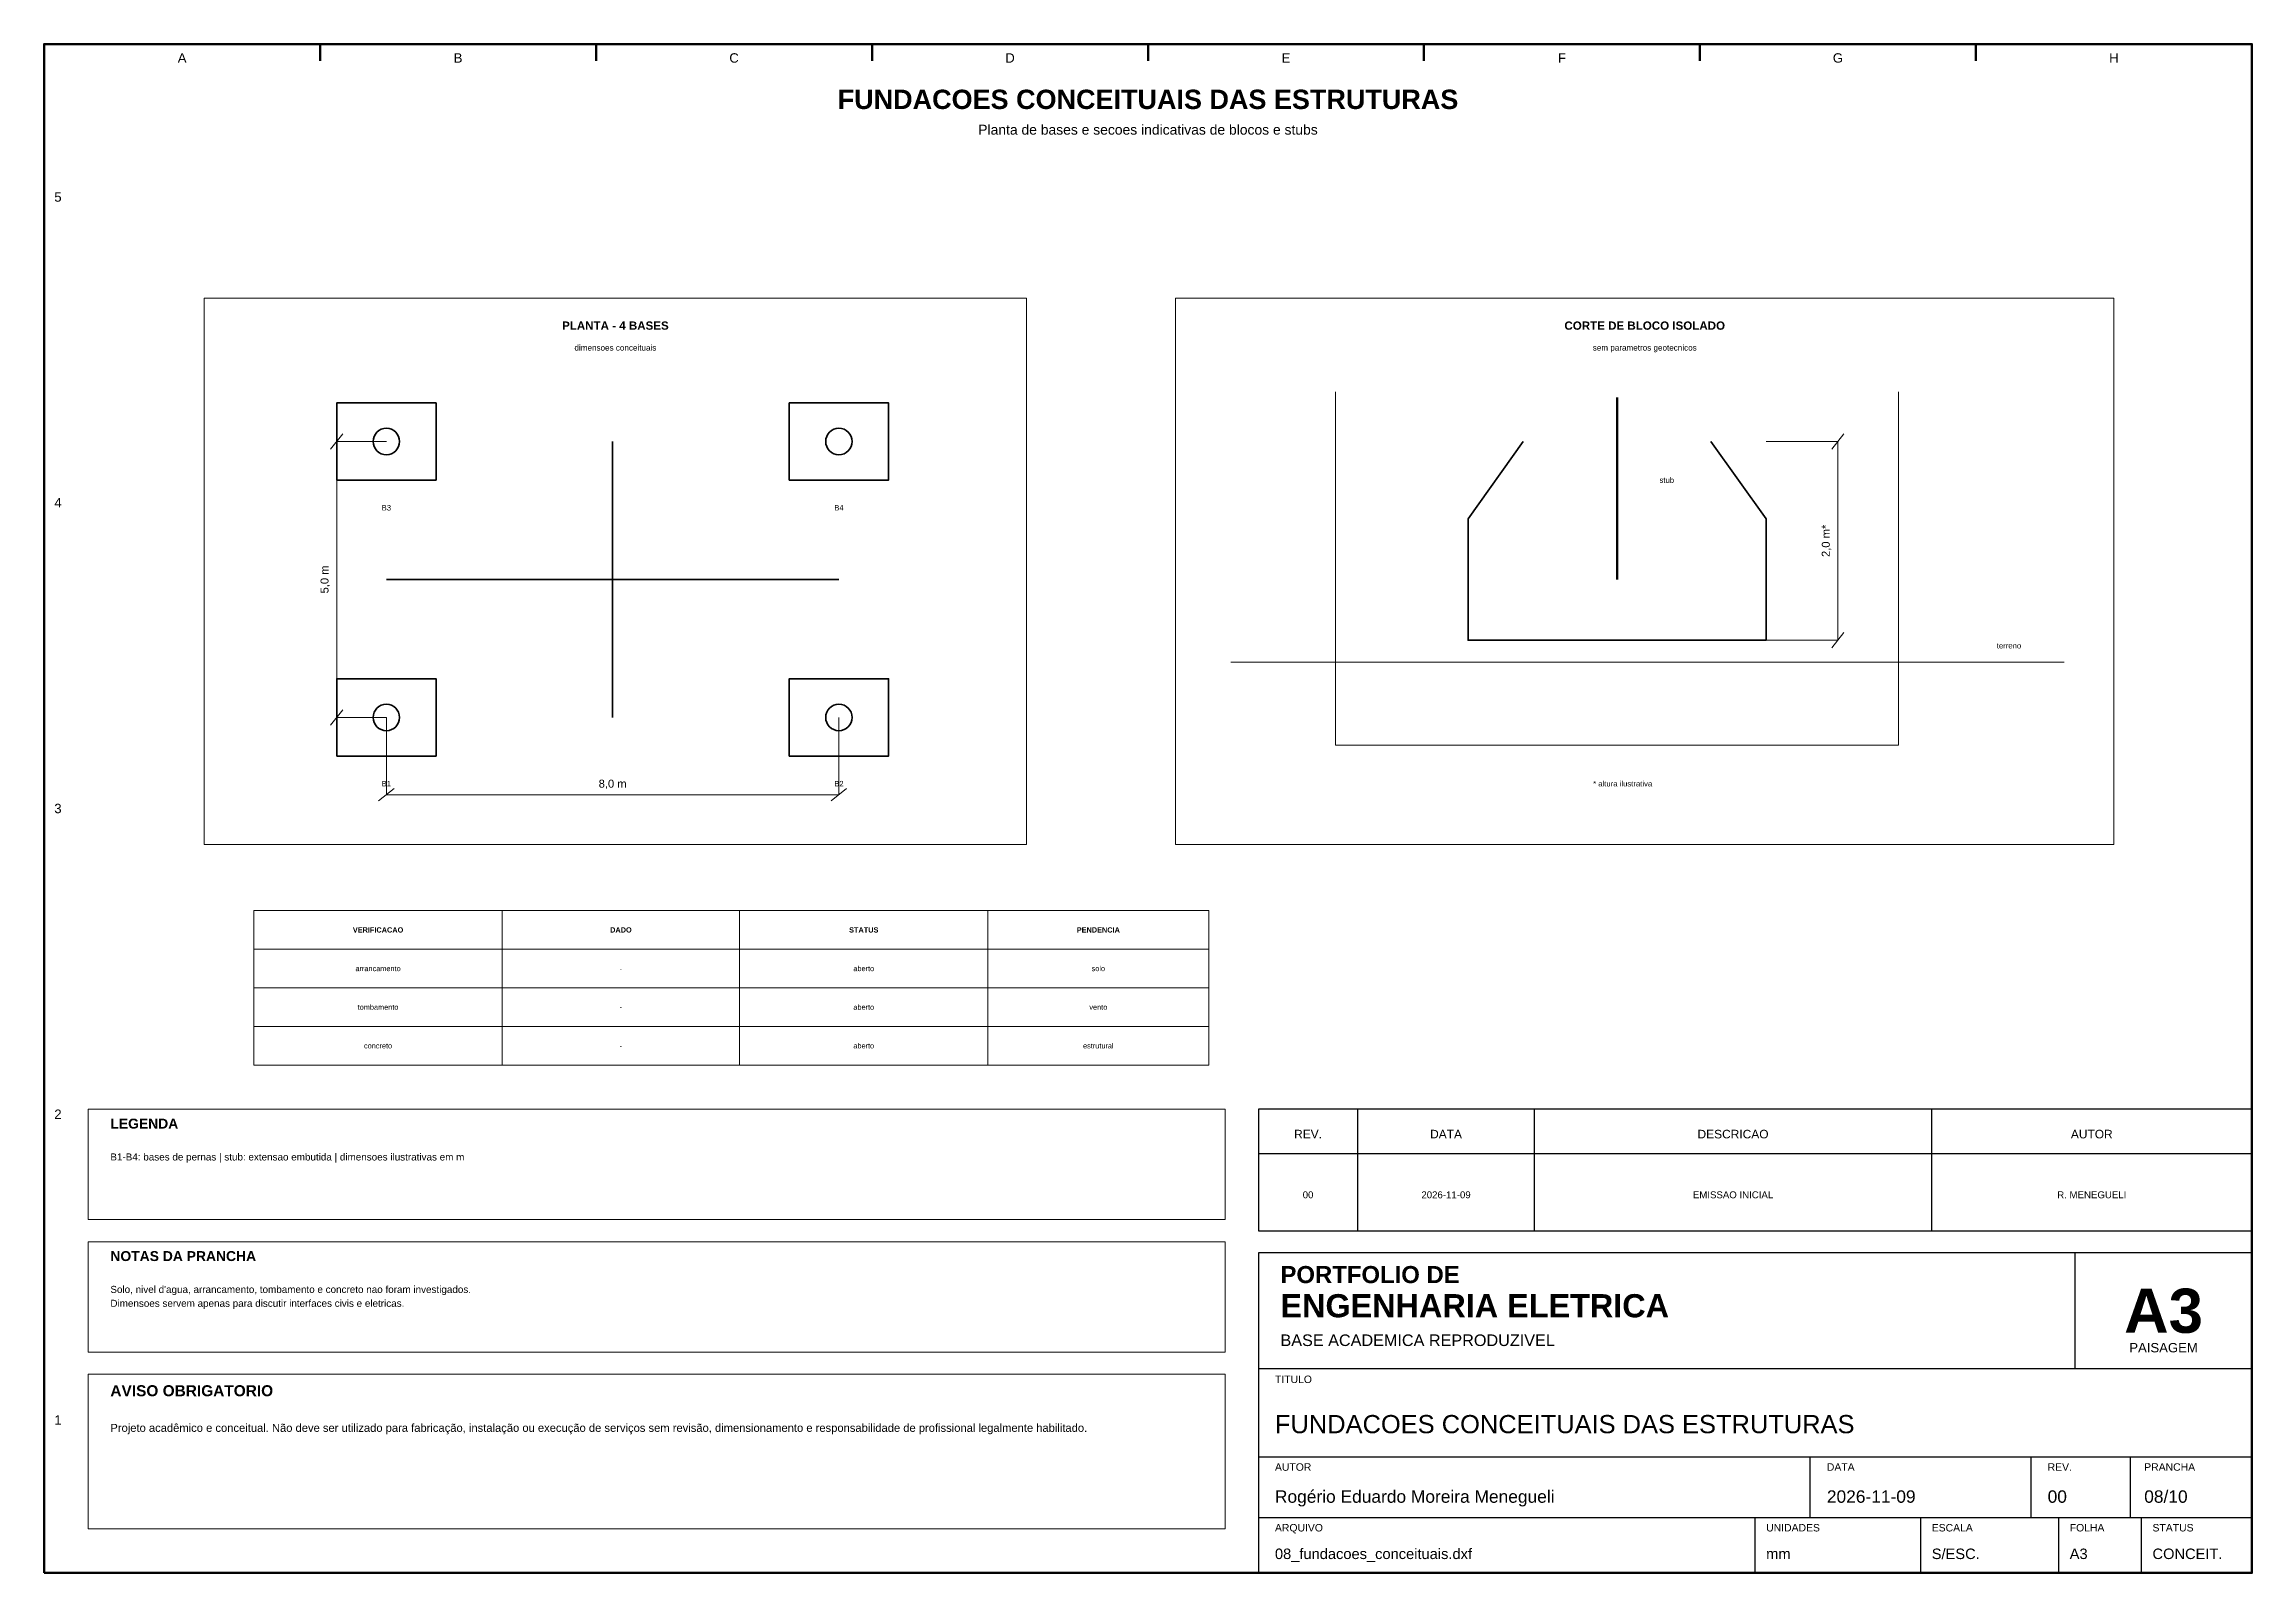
# Model space of a CAD drawing. Header units: millimetres. Extents: x 10 to 410, y 10 to 287.
import ezdxf
from ezdxf.enums import TextEntityAlignment as Align

# ---------------------------------------------------------------- set-up
doc = ezdxf.new("R2010")
doc.units = ezdxf.units.MM
for name, color, linetype, lineweight in [('00_MOLDURA', 7, 'CONTINUOUS', 50), ('01_CARIMBO', 7, 'CONTINUOUS', 25), ('02_TEXTO', 7, 'CONTINUOUS', 18), ('03_COTAS', 5, 'CONTINUOUS', 18), ('04_EQUIPAMENTOS', 250, 'CONTINUOUS', 35), ('08_CABOS', 160, 'CONTINUOUS', 35), ('11_ARQUITETURA', 8, 'CONTINUOUS', 18), ('12_LEGENDA', 7, 'CONTINUOUS', 18), ('13_NOTAS', 7, 'CONTINUOUS', 18)]:
    doc.layers.add(name, color=color, linetype=linetype, lineweight=lineweight)
doc.styles.add('PORTFOLIO_TEXTO', font='arial.ttf')
doc.styles.add('PORTFOLIO_TITULO', font='arialbd.ttf', dxfattribs={"width": 0.92})

# ---------------------------------------------------------------- blocks, each defined once
blk = doc.blocks.new('CARIMBO_A3')
at = {"layer": '01_CARIMBO'}
for p, q in [((148, 37), (148, 58)), ((0, 37), (180, 37)), ((0, 21), (180, 21)), ((100, 10), (100, 21)), ((140, 10), (140, 21)), ((158, 10), (158, 21)), ((0, 10), (180, 10)), ((90, 0), (90, 10)), ((120, 0), (120, 10)), ((145, 0), (145, 10)), ((160, 0), (160, 10))]:
    blk.add_line(p, q, dxfattribs=at)
blk.add_lwpolyline([(0, 0), (180, 0), (180, 58), (0, 58)], close=True, dxfattribs=at)
at = {"layer": '01_CARIMBO', "style": 'PORTFOLIO_TEXTO'}
for s, p in [('TITULO', (3, 34.4)), ('AUTOR', (3, 18.5)), ('DATA', (103, 18.5)), ('REV.', (143, 18.5)), ('PRANCHA', (160.5, 18.5)), ('ARQUIVO', (3, 7.5)), ('UNIDADES', (92, 7.5)), ('ESCALA', (122, 7.5)), ('FOLHA', (147, 7.5)), ('STATUS', (162, 7.5))]:
    blk.add_text(s, height=1.35, dxfattribs=at).set_placement(p)
at = {"layer": '02_TEXTO'}
for s, height, style, p in [('PORTFOLIO DE', 3.1, 'PORTFOLIO_TITULO', (4, 52.5)), ('ENGENHARIA ELETRICA', 4.2, 'PORTFOLIO_TITULO', (4, 46.3)), ('BASE ACADEMICA REPRODUZIVEL', 2.1, 'PORTFOLIO_TEXTO', (4, 41.1))]:
    blk.add_text(s, height=height, dxfattribs=dict(at, style=style)).set_placement(p)
for s, height, style, p in [('A3', 8, 'PORTFOLIO_TITULO', (164, 47.5)), ('PAISAGEM', 1.7, 'PORTFOLIO_TEXTO', (164, 40.8))]:
    blk.add_text(s, height=height, dxfattribs=dict(at, style=style)).set_placement(p, align=Align.MIDDLE_CENTER)
at = {"layer": '02_TEXTO', "style": 'PORTFOLIO_TEXTO'}
for tag, p, height in [('TITULO', (3, 25.3), 3.3), ('AUTOR', (3, 12.7), 2.25), ('DATA', (103, 12.7), 2.25), ('REVISAO', (143, 12.7), 2.25), ('PRANCHA', (160.5, 12.7), 2.25), ('ARQUIVO', (3, 2.5), 1.9), ('UNIDADES', (92, 2.5), 1.9), ('ESCALA', (122, 2.5), 1.9), ('FOLHA', (147, 2.5), 1.9), ('STATUS', (162, 2.5), 1.9)]:
    blk.add_attdef(tag, p, '', height=height, dxfattribs=at)

msp = doc.modelspace()

# ---------------------------------------------------------------- linework, layer by layer
at = {"layer": '00_MOLDURA'}
for p, q in [((60, 287), (60, 284)), ((110, 287), (110, 284)), ((160, 287), (160, 284)), ((210, 287), (210, 284)), ((260, 287), (260, 284)), ((310, 287), (310, 284)), ((360, 287), (360, 284))]:
    msp.add_line(p, q, dxfattribs=at)
msp.add_lwpolyline([(10, 10), (410, 10), (410, 287), (10, 287)], close=True, dxfattribs=at)
at = {"layer": '01_CARIMBO'}
for p, q in [((248, 72), (248, 94)), ((280, 72), (280, 94)), ((352, 72), (352, 94)), ((230, 86), (410, 86))]:
    msp.add_line(p, q, dxfattribs=at)
msp.add_lwpolyline([(230, 72), (410, 72), (410, 94), (230, 94)], close=True, dxfattribs=at)
at = {"layer": '03_COTAS'}
for p, q in [((61.9, 213.6), (64.1, 216.4)), ((333.9, 213.6), (336.1, 216.4)), ((72, 215), (63, 215)), ((63, 165), (63, 215)), ((322, 215), (335, 215)), ((335, 179), (335, 215)), ((333.9, 177.6), (336.1, 180.4)), ((322, 179), (335, 179)), ((61.9, 163.6), (64.1, 166.4)), ((72, 165), (63, 165)), ((72, 165), (72, 151)), ((154, 165), (154, 151)), ((70.6, 149.9), (73.4, 152.1)), ((152.6, 149.9), (155.4, 152.1)), ((72, 151), (154, 151))]:
    msp.add_line(p, q, dxfattribs=at)
at = {"layer": '04_EQUIPAMENTOS', "lineweight": 60}
msp.add_line((295, 223), (295, 190), dxfattribs=at)
at = {"layer": '04_EQUIPAMENTOS'}
for points in [[(63, 208), (81, 208), (81, 222), (63, 222)], [(145, 208), (163, 208), (163, 222), (145, 222)], [(63, 158), (81, 158), (81, 172), (63, 172)], [(145, 158), (163, 158), (163, 172), (145, 172)]]:
    msp.add_lwpolyline(points, close=True, dxfattribs=at)
msp.add_lwpolyline([(278, 215), (268, 201), (268, 179), (322, 179), (322, 201), (312, 215)], dxfattribs=at)
for centre in [(72, 215), (154, 215), (72, 165), (154, 165)]:
    msp.add_circle(centre, 2.4, dxfattribs=at)
at = {"layer": '08_CABOS'}
for p, q in [((113, 165), (113, 215)), ((72, 190), (154, 190))]:
    msp.add_line(p, q, dxfattribs=at)
at = {"layer": '11_ARQUITETURA'}
msp.add_line((225, 175), (376, 175), dxfattribs=at)
for points in [[(39, 142), (188, 142), (188, 241), (39, 241)], [(215, 142), (385, 142), (385, 241), (215, 241)]]:
    msp.add_lwpolyline(points, close=True, dxfattribs=at)
msp.add_lwpolyline([(244, 224), (244, 160), (346, 160), (346, 224)], dxfattribs=at)
at = {"layer": '12_LEGENDA'}
for p, q in [((93, 130), (93, 102)), ((136, 130), (136, 102)), ((181, 130), (181, 102)), ((48, 123), (221, 123)), ((48, 116), (221, 116)), ((48, 109), (221, 109))]:
    msp.add_line(p, q, dxfattribs=at)
for points in [[(48, 102), (221, 102), (221, 130), (48, 130)], [(18, 74), (224, 74), (224, 94), (18, 94)]]:
    msp.add_lwpolyline(points, close=True, dxfattribs=at)
at = {"layer": '13_NOTAS'}
for points in [[(18, 50), (224, 50), (224, 70), (18, 70)], [(18, 18), (224, 18), (224, 46), (18, 46)]]:
    msp.add_lwpolyline(points, close=True, dxfattribs=at)

# ---------------------------------------------------------------- block references
at = {"layer": '01_CARIMBO'}
msp.add_blockref('CARIMBO_A3', (230, 10), dxfattribs=at).add_auto_attribs({'TITULO': 'FUNDACOES CONCEITUAIS DAS ESTRUTURAS', 'AUTOR': 'Rogério Eduardo Moreira Menegueli', 'DATA': '2026-11-09', 'REVISAO': '00', 'PRANCHA': '08/10', 'ARQUIVO': '08_fundacoes_conceituais.dxf', 'UNIDADES': 'mm', 'ESCALA': 'S/ESC.', 'FOLHA': 'A3', 'STATUS': 'CONCEIT.'})

# ---------------------------------------------------------------- texts
at = {"layer": '00_MOLDURA', "style": 'PORTFOLIO_TEXTO'}
for s, p in [('A', (35, 284.5)), ('B', (85, 284.5)), ('C', (135, 284.5)), ('D', (185, 284.5)), ('E', (235, 284.5)), ('F', (285, 284.5)), ('G', (335, 284.5)), ('H', (385, 284.5)), ('5', (12.5, 259.3)), ('4', (12.5, 203.9)), ('3', (12.5, 148.5)), ('2', (12.5, 93.1)), ('1', (12.5, 37.7))]:
    msp.add_text(s, height=1.7, dxfattribs=at).set_placement(p, align=Align.MIDDLE_CENTER)
at = {"layer": '01_CARIMBO', "style": 'PORTFOLIO_TEXTO'}
for s, p in [('REV.', (239, 89.5)), ('DATA', (264, 89.5)), ('DESCRICAO', (316, 89.5)), ('AUTOR', (381, 89.5))]:
    msp.add_text(s, height=1.55, dxfattribs=at).set_placement(p, align=Align.MIDDLE_CENTER)
at = {"layer": '02_TEXTO'}
for s, height, style, p in [('FUNDACOES CONCEITUAIS DAS ESTRUTURAS', 3.5, 'PORTFOLIO_TITULO', (210, 277)), ('Planta de bases e secoes indicativas de blocos e stubs', 1.8, 'PORTFOLIO_TEXTO', (210, 271.5)), ('dimensoes conceituais', 1.05, 'PORTFOLIO_TEXTO', (113.5, 232)), ('sem parametros geotecnicos', 1.05, 'PORTFOLIO_TEXTO', (300, 232)), ('stub', 1, 'PORTFOLIO_TEXTO', (304, 208)), ('B3', 1, 'PORTFOLIO_TEXTO', (72, 203)), ('B4', 1, 'PORTFOLIO_TEXTO', (154, 203)), ('B1', 1, 'PORTFOLIO_TEXTO', (72, 153)), ('B2', 1, 'PORTFOLIO_TEXTO', (154, 153)), ('00', 1.25, 'PORTFOLIO_TEXTO', (239, 78.5)), ('2026-11-09', 1.25, 'PORTFOLIO_TEXTO', (264, 78.5)), ('EMISSAO INICIAL', 1.25, 'PORTFOLIO_TEXTO', (316, 78.5)), ('R. MENEGUELI', 1.25, 'PORTFOLIO_TEXTO', (381, 78.5))]:
    msp.add_text(s, height=height, dxfattribs=dict(at, style=style)).set_placement(p, align=Align.MIDDLE_CENTER)
at = {"layer": '03_COTAS', "style": 'PORTFOLIO_TEXTO'}
for s, p in [('2,0 m*', (332.8, 197)), ('5,0 m', (60.8, 190))]:
    msp.add_text(s, height=1.45, rotation=90, dxfattribs=at).set_placement(p, align=Align.MIDDLE_CENTER)
msp.add_text('8,0 m', height=1.45, dxfattribs=at).set_placement((113, 153), align=Align.MIDDLE_CENTER)
at = {"layer": '11_ARQUITETURA'}
for s, height, style, p in [('PLANTA - 4 BASES', 1.5, 'PORTFOLIO_TITULO', (113.5, 236)), ('CORTE DE BLOCO ISOLADO', 1.5, 'PORTFOLIO_TITULO', (300, 236)), ('terreno', 1, 'PORTFOLIO_TEXTO', (366, 178))]:
    msp.add_text(s, height=height, dxfattribs=dict(at, style=style)).set_placement(p, align=Align.MIDDLE_CENTER)
at = {"layer": '12_LEGENDA'}
for s, style, p in [('VERIFICACAO', 'PORTFOLIO_TITULO', (70.5, 126.5)), ('DADO', 'PORTFOLIO_TITULO', (114.5, 126.5)), ('STATUS', 'PORTFOLIO_TITULO', (158.5, 126.5)), ('PENDENCIA', 'PORTFOLIO_TITULO', (201, 126.5)), ('aberto', 'PORTFOLIO_TEXTO', (158.5, 119.5)), ('solo', 'PORTFOLIO_TEXTO', (201, 119.5)), ('arrancamento', 'PORTFOLIO_TEXTO', (70.5, 119.5)), ('-', 'PORTFOLIO_TEXTO', (114.5, 119.5)), ('tombamento', 'PORTFOLIO_TEXTO', (70.5, 112.5)), ('-', 'PORTFOLIO_TEXTO', (114.5, 112.5)), ('aberto', 'PORTFOLIO_TEXTO', (158.5, 112.5)), ('vento', 'PORTFOLIO_TEXTO', (201, 112.5)), ('concreto', 'PORTFOLIO_TEXTO', (70.5, 105.5)), ('-', 'PORTFOLIO_TEXTO', (114.5, 105.5)), ('aberto', 'PORTFOLIO_TEXTO', (158.5, 105.5)), ('estrutural', 'PORTFOLIO_TEXTO', (201, 105.5))]:
    msp.add_text(s, height=0.95, dxfattribs=dict(at, style=style)).set_placement(p, align=Align.MIDDLE_CENTER)
at = {"layer": '12_LEGENDA', "style": 'PORTFOLIO_TITULO'}
msp.add_text('LEGENDA', height=1.8, dxfattribs=at).set_placement((22, 90.5))
at = {"layer": '12_LEGENDA', "insert": (22, 86), "char_height": 1.28, "width": 198, "attachment_point": 1, "line_spacing_factor": 1.18, "style": 'PORTFOLIO_TEXTO'}
msp.add_mtext('B1-B4: bases de pernas | stub: extensao embutida | dimensoes ilustrativas em m', dxfattribs=at)
at = {"layer": '13_NOTAS', "style": 'PORTFOLIO_TEXTO'}
msp.add_text('* altura ilustrativa', height=1, dxfattribs=at).set_placement((296, 153), align=Align.MIDDLE_CENTER)
at = {"layer": '13_NOTAS', "style": 'PORTFOLIO_TITULO'}
for s, height, p in [('NOTAS DA PRANCHA', 1.8, (22, 66.5)), ('AVISO OBRIGATORIO', 2, (22, 42))]:
    msp.add_text(s, height=height, dxfattribs=at).set_placement(p)
at = {"layer": '13_NOTAS', "width": 198, "attachment_point": 1, "line_spacing_factor": 1.18, "style": 'PORTFOLIO_TEXTO'}
for s, insert, char_height in [("Solo, nivel d'agua, arrancamento, tombamento e concreto nao foram investigados.\\PDimensoes servem apenas para discutir interfaces civis e eletricas.", (22, 62), 1.28), ('Projeto acadêmico e conceitual. Não deve ser utilizado para fabricação, instalação ou execução de serviços sem revisão, dimensionamento e responsabilidade de profissional legalmente habilitado.', (22, 37), 1.45)]:
    msp.add_mtext(s, dxfattribs=dict(at, insert=insert, char_height=char_height))

doc.saveas('drawing.dxf')
